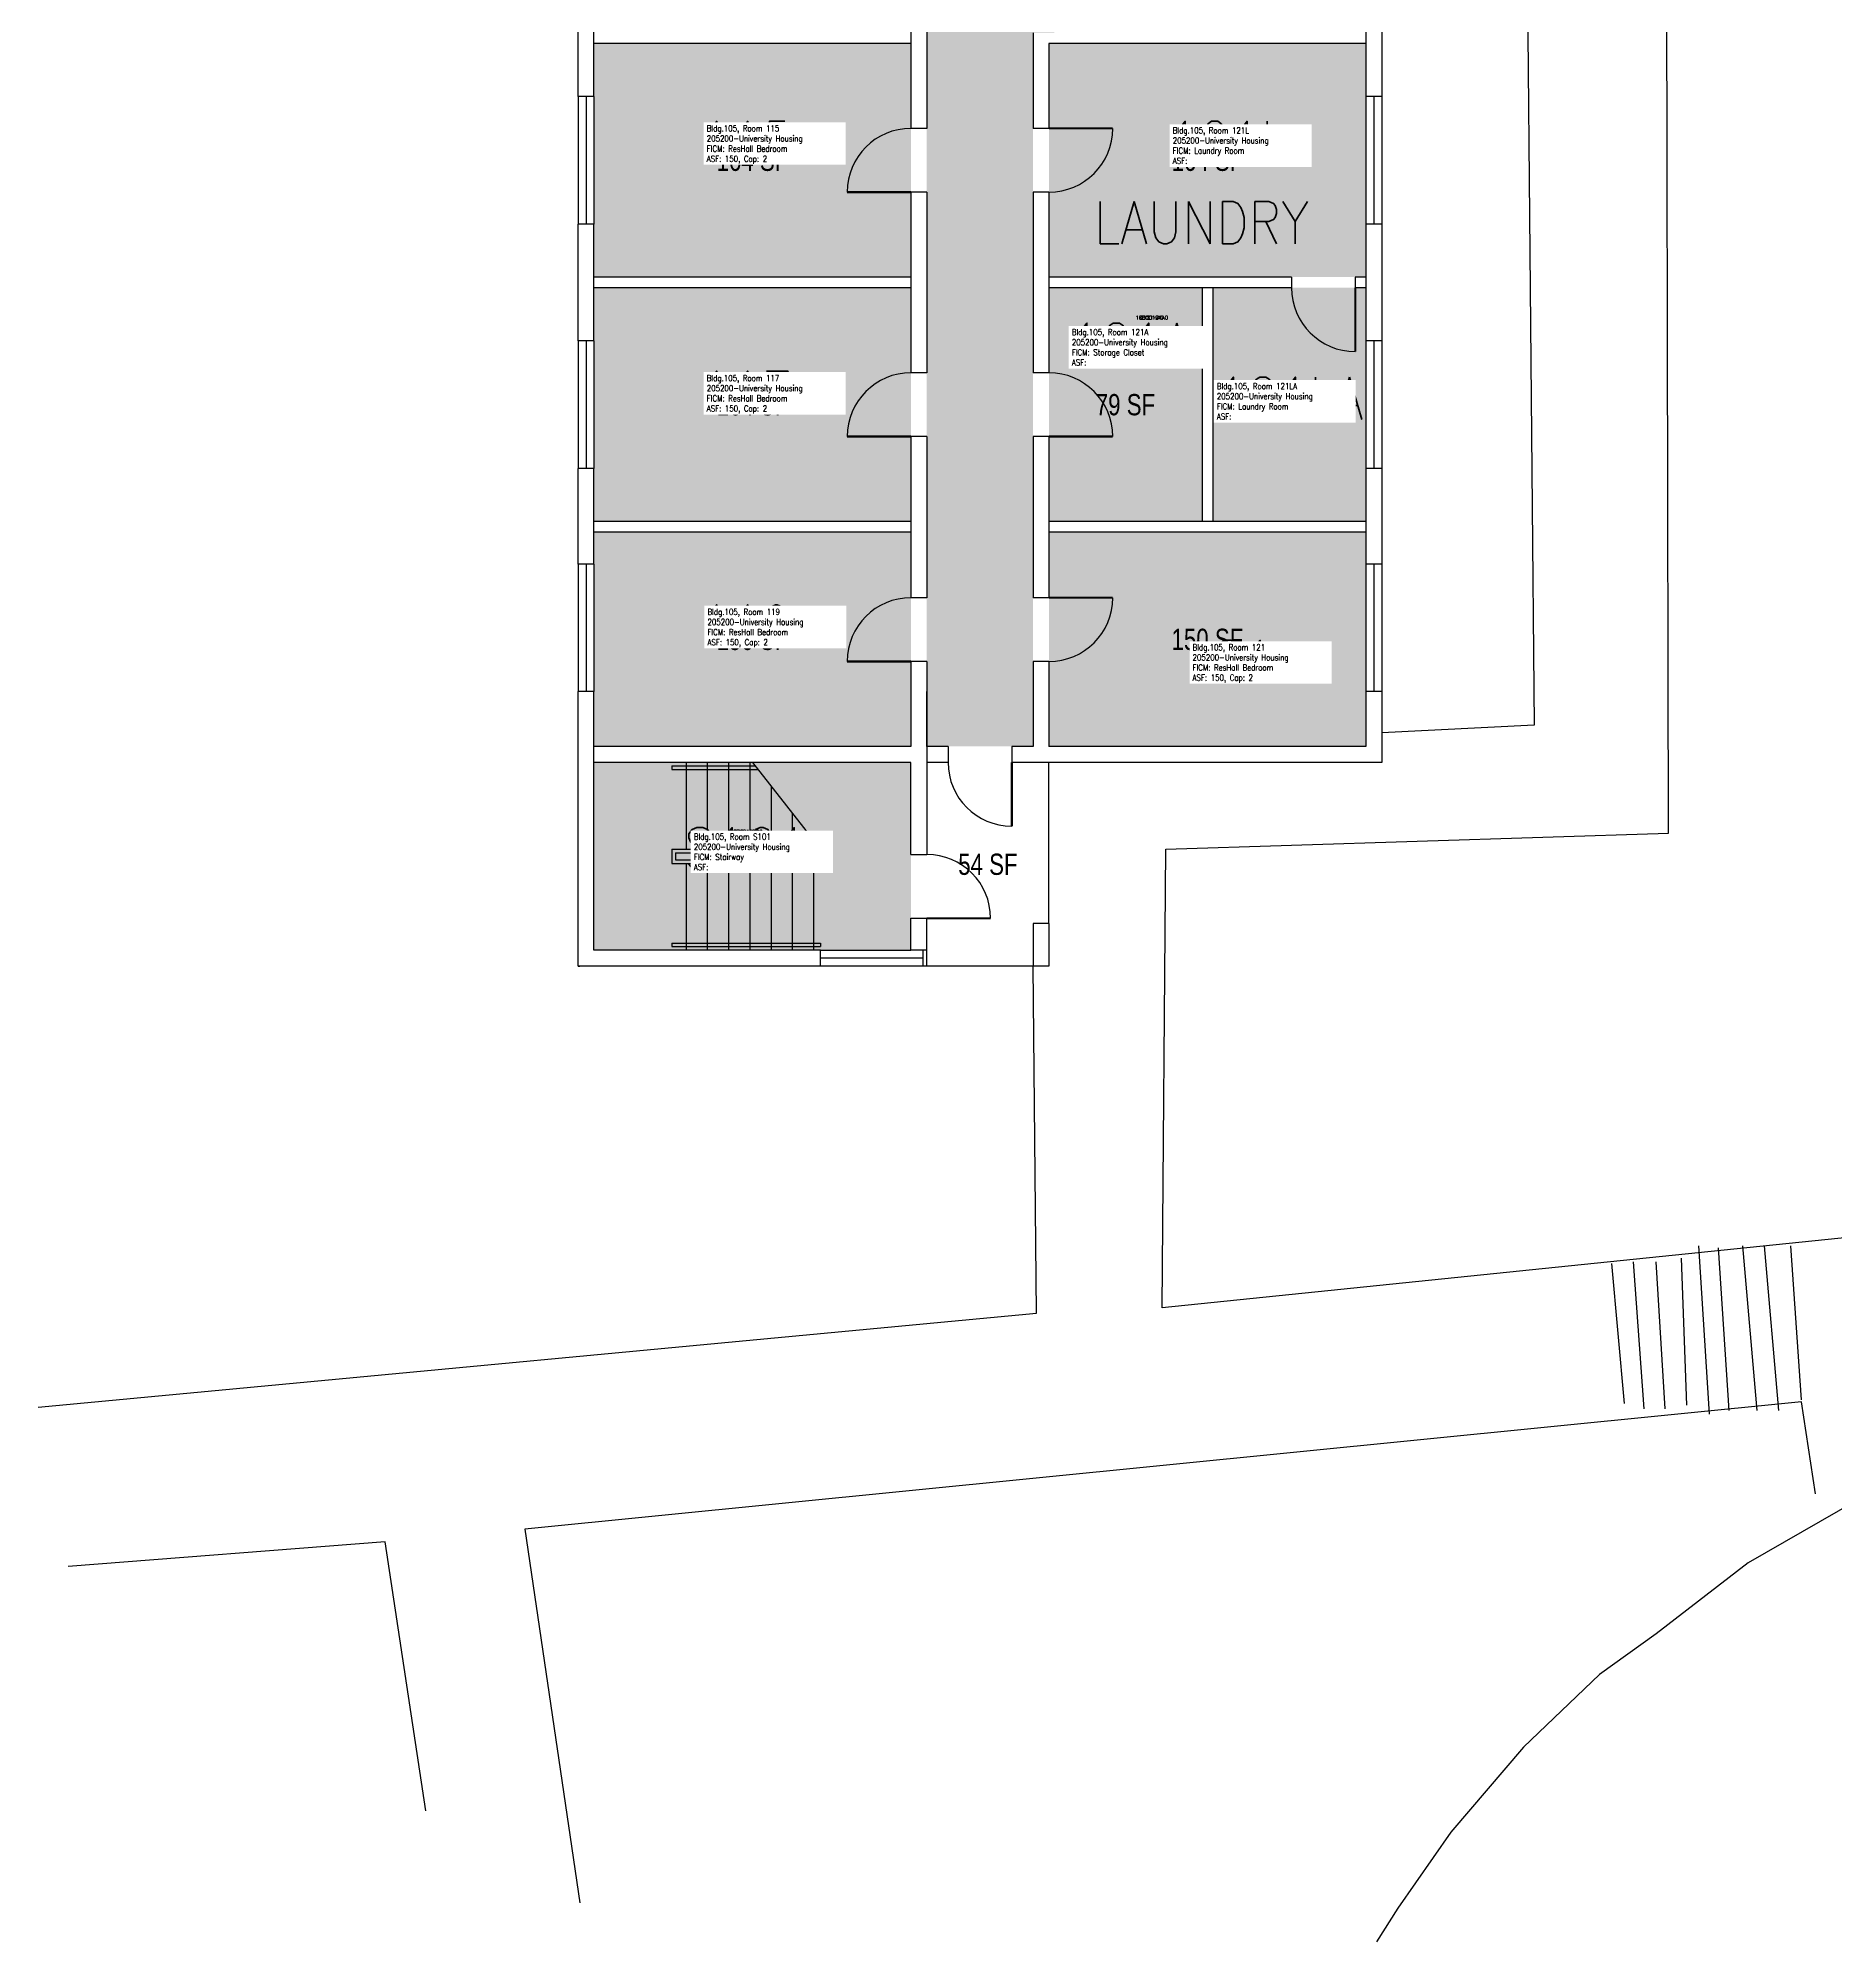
# Model space of a CAD drawing. Header units: inches. Extents: x -1429 to 1655, y -551 to 4832.
# Drawn here: x -305 to 711, y -551 to 524 of the extents above; entities that cross this region are included whole.
import ezdxf
from ezdxf.enums import TextEntityAlignment as Align

# ---------------------------------------------------------------- set-up
doc = ezdxf.new("R2010")
doc.units = ezdxf.units.IN
doc.header["$LTSCALE"] = 0.25
doc.header["$MEASUREMENT"] = 0
for name, color, linetype in [('A-DOOR', 2, 'CONTINUOUS'), ('A-FLOR', 3, 'CONTINUOUS'), ('A-GLAZ', 1, 'CONTINUOUS'), ('A-GLAZ-SILL', 2, 'CONTINUOUS'), ('A-IDEN-RNUM', 7, 'CONTINUOUS'), ('A-IDEN-SNUM', 4, 'CONTINUOUS'), ('A-IDEN-TEXT', 4, 'CONTINUOUS'), ('A-IDEN-VNUM', 4, 'CONTINUOUS'), ('A-SITE', 3, 'CONTINUOUS'), ('A-WALL', 5, 'CONTINUOUS'), ('AREA-TEXT', 3, 'CONTINUOUS'), ('Rooms-Category-Color', 7, 'CONTINUOUS'), ('Rooms-College-Color', 7, 'CONTINUOUS'), ('Rooms-Department-Color', 7, 'CONTINUOUS'), ('Rooms-Division-Color', 7, 'CONTINUOUS'), ('Rooms-Information', 7, 'CONTINUOUS')]:
    doc.layers.add(name, color=color, linetype=linetype)
doc.styles.add('AREA', font='arial.ttf', dxfattribs={"width": 0.75, "height": 12})
doc.styles.add('ROOMSNUMBER', font='SIMPLEX.shx', dxfattribs={"height": 0.18})
doc.styles.add('ROOMVNUMBER', font='simplex.shx', dxfattribs={"width": 0.85})

msp = doc.modelspace()

# ---------------------------------------------------------------- hatches: boundary and pattern name
at = {"layer": 'Rooms-Category-Color', "true_color": 0xadadad}
for points in [[(257, 1499), (197, 1499), (197, 155), (197, 155), (197, 124), (257, 124), (257, 527), (269, 527), (269, 556), (257, 556), (257, 565), (266, 565), (266, 560), (305, 560), (305, 590), (266, 590), (266, 588), (257, 588), (257, 596), (266, 596), (266, 594), (305, 594), (305, 626), (266, 626), (266, 618), (257, 618)], [(188, 115), (9, 115), (9, 9), (137, 9), (188, 9)]]:
    msp.add_hatch(color=253, dxfattribs=at).paths.add_polyline_path(points)
at = {"layer": 'Rooms-Category-Color', "true_color": 0x728ef3}
for points in [[(188, 521), (9, 521), (9, 491), (9, 419), (9, 389), (188, 389)], [(445, 419), (445, 491), (445, 521), (266, 521), (266, 389), (445, 389)], [(188, 383), (9, 383), (9, 353), (9, 281), (9, 251), (188, 251)], [(352.5, 383), (266, 383), (266, 251), (352.5, 251)], [(445, 383), (358.5, 383), (358.5, 251), (445, 251)], [(188, 245), (9, 245), (9, 227), (9, 155), (9, 124), (188, 124)], [(445, 245), (266, 245), (266, 124), (445, 124), (445, 155), (445, 227)]]:
    msp.add_hatch(color=171, dxfattribs=at).paths.add_polyline_path(points)
at = {"layer": 'Rooms-College-Color', "true_color": 0xadadad}
for points in [[(257, 1499), (197, 1499), (197, 155), (197, 155), (197, 124), (257, 124), (257, 527), (269, 527), (269, 556), (257, 556), (257, 565), (266, 565), (266, 560), (305, 560), (305, 590), (266, 590), (266, 588), (257, 588), (257, 596), (266, 596), (266, 594), (305, 594), (305, 626), (266, 626), (266, 618), (257, 618)], [(188, 521), (9, 521), (9, 491), (9, 419), (9, 389), (188, 389)], [(445, 419), (445, 491), (445, 521), (266, 521), (266, 389), (445, 389)], [(188, 383), (9, 383), (9, 353), (9, 281), (9, 251), (188, 251)], [(352.5, 383), (266, 383), (266, 251), (352.5, 251)], [(445, 383), (358.5, 383), (358.5, 251), (445, 251)], [(188, 245), (9, 245), (9, 227), (9, 155), (9, 124), (188, 124)], [(445, 245), (266, 245), (266, 124), (445, 124), (445, 155), (445, 227)], [(188, 115), (9, 115), (9, 9), (137, 9), (188, 9)]]:
    msp.add_hatch(color=253, dxfattribs=at).paths.add_polyline_path(points)
at = {"layer": 'Rooms-Department-Color', "true_color": 0xacacac}
for points in [[(257, 1499), (197, 1499), (197, 155), (197, 155), (197, 124), (257, 124), (257, 527), (269, 527), (269, 556), (257, 556), (257, 565), (266, 565), (266, 560), (305, 560), (305, 590), (266, 590), (266, 588), (257, 588), (257, 596), (266, 596), (266, 594), (305, 594), (305, 626), (266, 626), (266, 618), (257, 618)], [(188, 115), (9, 115), (9, 9), (137, 9), (188, 9)]]:
    msp.add_hatch(color=253, dxfattribs=at).paths.add_polyline_path(points)
at = {"layer": 'Rooms-Department-Color', "true_color": 0x604aed}
for points in [[(188, 521), (9, 521), (9, 491), (9, 419), (9, 389), (188, 389)], [(445, 419), (445, 491), (445, 521), (266, 521), (266, 389), (445, 389)], [(188, 383), (9, 383), (9, 353), (9, 281), (9, 251), (188, 251)], [(352.5, 383), (266, 383), (266, 251), (352.5, 251)], [(445, 383), (358.5, 383), (358.5, 251), (445, 251)], [(188, 245), (9, 245), (9, 227), (9, 155), (9, 124), (188, 124)], [(445, 245), (266, 245), (266, 124), (445, 124), (445, 155), (445, 227)]]:
    msp.add_hatch(color=173, dxfattribs=at).paths.add_polyline_path(points)
at = {"layer": 'Rooms-Division-Color', "true_color": 0xadadad}
for points in [[(257, 1499), (197, 1499), (197, 155), (197, 155), (197, 124), (257, 124), (257, 527), (269, 527), (269, 556), (257, 556), (257, 565), (266, 565), (266, 560), (305, 560), (305, 590), (266, 590), (266, 588), (257, 588), (257, 596), (266, 596), (266, 594), (305, 594), (305, 626), (266, 626), (266, 618), (257, 618)], [(188, 115), (9, 115), (9, 9), (137, 9), (188, 9)]]:
    msp.add_hatch(color=253, dxfattribs=at).paths.add_polyline_path(points)
at = {"layer": 'Rooms-Division-Color', "true_color": 0x604aed}
for points in [[(188, 521), (9, 521), (9, 491), (9, 419), (9, 389), (188, 389)], [(445, 419), (445, 491), (445, 521), (266, 521), (266, 389), (445, 389)], [(188, 383), (9, 383), (9, 353), (9, 281), (9, 251), (188, 251)], [(352.5, 383), (266, 383), (266, 251), (352.5, 251)], [(445, 383), (358.5, 383), (358.5, 251), (445, 251)], [(188, 245), (9, 245), (9, 227), (9, 155), (9, 124), (188, 124)], [(445, 245), (266, 245), (266, 124), (445, 124), (445, 155), (445, 227)]]:
    msp.add_hatch(color=173, dxfattribs=at).paths.add_polyline_path(points)

# ---------------------------------------------------------------- linework, layer by layer
at = {"layer": 'A-DOOR', "const_width": 1.2}
for points in [[(266, 473), (302, 473)], [(188, 437), (152, 437)], [(439, 383), (439, 347)], [(188, 299), (152, 299)], [(266, 299), (302, 299)], [(266, 208), (302, 208)], [(188, 172), (152, 172)], [(245, 115), (245, 79)], [(197, 27), (233, 27)]]:
    msp.add_lwpolyline(points, dxfattribs=at)
at = {"layer": 'A-DOOR'}
for centre, start, end in [((188, 437), 90, 180), ((266, 473), 270, 360), ((439, 383), 180, 270), ((188, 299), 90, 180), ((266, 299), 360, 90), ((188, 172), 90, 180), ((266, 208), 270, 360), ((245, 115), 180, 270), ((197, 27), 360, 90)]:
    msp.add_arc(centre, 36, start, end, dxfattribs=at)
at = {"layer": 'A-FLOR'}
for p, q in [((53, 113), (100.1, 113)), ((53, 113), (53, 111)), ((53, 111), (101.6, 111)), ((61, 115), (61, 66)), ((73, 115), (73, 66)), ((85, 115), (85, 66)), ((97, 115), (97, 66)), ((98.5, 115), (137, 66)), ((109, 101.6), (109, 66)), ((121, 86.4), (121, 66)), ((53, 66), (53, 58)), ((53, 66), (137, 66)), ((133, 71.1), (133, 66)), ((137, 66), (137, 64)), ((53, 58), (137, 58)), ((55, 64), (55, 60)), ((55, 64), (137, 64)), ((55, 60), (137, 60)), ((61, 58), (61, 9)), ((73, 58), (73, 9)), ((85, 58), (85, 9)), ((97, 58), (97, 9)), ((109, 58), (109, 9)), ((121, 58), (121, 9)), ((133, 58), (133, 9)), ((137, 60), (137, 58)), ((53, 13), (53, 11)), ((53, 13), (137, 13)), ((53, 11), (137, 11)), ((137, 13), (137, 11))]:
    msp.add_line(p, q, dxfattribs=at)
at = {"layer": 'A-GLAZ'}
for p, q in [((4.5, 491), (4.5, 419)), ((449.5, 491), (449.5, 419)), ((4.5, 353), (4.5, 281)), ((449.5, 353), (449.5, 281)), ((4.5, 227), (4.5, 155)), ((449.5, 227), (449.5, 155)), ((195, 4.5), (137, 4.5))]:
    msp.add_line(p, q, dxfattribs=at)
at = {"layer": 'A-GLAZ-SILL'}
for p, q in [((0, 491), (0, 419)), ((9, 491), (9, 419)), ((445, 491), (445, 419)), ((454, 491), (454, 419)), ((0, 353), (0, 281)), ((9, 353), (9, 281)), ((445, 353), (445, 281)), ((454, 353), (454, 281)), ((0, 227), (0, 155)), ((9, 227), (9, 155)), ((445, 227), (445, 155)), ((454, 227), (454, 155)), ((137, 9), (188, 9)), ((195, 0), (137, 0))]:
    msp.add_line(p, q, dxfattribs=at)
at = {"layer": 'A-SITE'}
for p, q in [((532, 1036), (540, 136)), ((616, 75), (614, 1030)), ((540, 136), (454, 131.8)), ((266, 24), (266, 115)), ((330, -193), (332, 66)), ((332, 66), (616, 75)), ((257, 0), (197, 0)), ((259, -196), (257, 0)), ((1605, -62), (330, -193)), ((639, -253), (633, -158)), ((644, -159), (650, -251)), ((666, -251), (658, -158)), ((670, -158), (678, -251)), ((691, -245), (685, -158)), ((591, -247), (584, -168)), ((596, -167), (602, -250)), ((614, -250), (609, -167)), ((623, -165), (626, -248)), ((-305, -249), (259, -196)), ((691, -246), (-30, -318)), ((699, -298), (691, -246)), ((722, -302), (661, -337)), ((-30, -318), (1, -529)), ((-109, -325), (-288, -339)), ((-86, -477), (-109, -325)), ((661, -337), (609, -377)), ((609, -377), (577, -400)), ((577, -400), (534, -441)), ((534, -441), (493, -489)), ((493, -489), (463, -532)), ((463, -532), (451, -551))]:
    msp.add_line(p, q, dxfattribs=at)
at = {"layer": 'A-WALL'}
for p, q in [((445, 620), (445, 491)), ((454, 620), (454, 491)), ((188, 575), (188, 473)), ((197, 575), (197, 473)), ((0, 491), (0, 557)), ((9, 491), (9, 557)), ((257, 527), (257, 473)), ((188, 521), (9, 521)), ((445, 521), (266, 521)), ((266, 521), (266, 473)), ((9, 491), (0, 491)), ((454, 491), (445, 491)), ((197, 473), (188, 473)), ((266, 473), (257, 473)), ((197, 437), (188, 437)), ((188, 437), (188, 335)), ((197, 437), (197, 335)), ((266, 437), (257, 437)), ((257, 437), (257, 335)), ((266, 437), (266, 335)), ((9, 419), (0, 419)), ((0, 353), (0, 419)), ((9, 353), (9, 419)), ((454, 419), (445, 419)), ((445, 419), (445, 353)), ((454, 419), (454, 353)), ((188, 389), (9, 389)), ((403, 389), (266, 389)), ((403, 389), (403, 383)), ((445, 389), (439, 389)), ((439, 389), (439, 383)), ((188, 383), (9, 383)), ((403, 383), (266, 383)), ((352.5, 383), (352.5, 251)), ((358.5, 383), (358.5, 251)), ((445, 383), (439, 383)), ((9, 353), (0, 353)), ((454, 353), (445, 353)), ((197, 335), (188, 335)), ((266, 335), (257, 335)), ((197, 299), (188, 299)), ((188, 299), (188, 208)), ((197, 299), (197, 208)), ((266, 299), (257, 299)), ((257, 299), (257, 208)), ((266, 299), (266, 208)), ((9, 281), (0, 281)), ((0, 227), (0, 281)), ((9, 227), (9, 281)), ((454, 281), (445, 281)), ((445, 281), (445, 227)), ((454, 281), (454, 227)), ((188, 251), (9, 251)), ((445, 251), (266, 251)), ((188, 245), (9, 245)), ((445, 245), (266, 245)), ((9, 227), (0, 227)), ((454, 227), (445, 227)), ((197, 208), (188, 208)), ((266, 208), (257, 208)), ((197, 172), (188, 172)), ((188, 172), (188, 124)), ((197, 172), (197, 63)), ((257, 172), (257, 124)), ((266, 172), (257, 172)), ((266, 172), (266, 124)), ((0, 0), (0, 155)), ((9, 155), (0, 155)), ((9, 9), (9, 155)), ((197, 124), (197, 155)), ((454, 155), (445, 155)), ((445, 155), (445, 124)), ((454, 155), (454, 115)), ((188, 124), (9, 124)), ((209, 124), (197, 124)), ((209, 124), (209, 115)), ((257, 124), (245, 124)), ((245, 124), (245, 115)), ((445, 124), (266, 124)), ((188, 115), (9, 115)), ((188, 63), (188, 115)), ((209, 115), (197, 115)), ((454, 115), (245, 115)), ((188, 63), (197, 63)), ((188, 9), (188, 27)), ((188, 27), (197, 27)), ((197, 9), (197, 27)), ((266, 24), (257, 24)), ((257, 24), (257, 0)), ((266, 24), (266, 0)), ((137, 0), (0, 0)), ((0, 0), (1, 0)), ((0, 0), (1, 0)), ((137, 9), (9, 9)), ((137, 0), (137, 9)), ((197, 9), (188, 9)), ((195, 0), (195, 9)), ((197, 0), (197, 9)), ((266, 0), (257, 0)), ((197, 0), (195, 0))]:
    msp.add_line(p, q, dxfattribs=at)

# ---------------------------------------------------------------- texts
at = {"layer": 'A-IDEN-RNUM', "style": 'ROOMSNUMBER'}
for s, p in [('0115-00', (95, 474.6)), ('0121-L0', (367, 469.6)), ('0121-A0', (324.1, 366.1)), ('0117-00', (95, 333.6)), ('0121-LA', (402.1, 325.2)), ('0119-00', (95, 201.6)), ('0121-00', (367, 176.6)), ('S101-00', (95, 75.8))]:
    msp.add_text(s, height=2.16, dxfattribs=at).set_placement(p, align=Align.MIDDLE)
at = {"layer": 'A-IDEN-SNUM', "style": 'ROOMSNUMBER'}
for s, p in [('1050011500', (95, 474.6)), ('10500121L0', (367, 469.6)), ('10500121A0', (324.1, 366.1)), ('1050011700', (95, 333.6)), ('10500121LA', (402.1, 325.2)), ('1050011900', (95, 201.6)), ('1050012100', (367, 176.6)), ('1050S10100', (95, 75.8))]:
    msp.add_text(s, height=2.16, dxfattribs=at).set_placement(p, align=Align.MIDDLE)
at = {"layer": 'A-IDEN-TEXT', "insert": (291.4, 431.8), "char_height": 24, "width": 162.6, "attachment_point": 1, "rotation": 0, "style": 'ROOMVNUMBER'}
msp.add_mtext('LAUNDRY', dxfattribs=at)
at = {"layer": 'A-IDEN-VNUM', "style": 'ROOMVNUMBER', "width": 0.85}
for s, p in [('115', (95, 465)), ('121L', (367, 465)), ('121A', (311.9, 351.1)), ('117', (95, 324)), ('121LA', (402.1, 320.6)), ('119', (95, 192)), ('121', (367, 172)), ('S101', (95, 66.2))]:
    msp.add_text(s, height=24, dxfattribs=at).set_placement(p, align=Align.MIDDLE)
at = {"layer": 'AREA-TEXT', "style": 'AREA', "width": 0.75}
for s, p in [('164 SF', (98.5, 455)), ('164 SF', (355.5, 455)), ('164 SF', (98.5, 317)), ('79 SF', (309.2, 317)), ('79 SF', (401.7, 317)), ('150 SF', (98.5, 184.5)), ('150 SF', (355.5, 184.5)), ('132 SF', (98.5, 62)), ('54 SF', (231.5, 57.5))]:
    msp.add_text(s, height=12, dxfattribs=at).set_placement(p, align=Align.MIDDLE_CENTER)

# ---------------------------------------------------------------- next in the draw order: texts
at = {"layer": 'Rooms-Information', "char_height": 3.429, "width": 76.8, "attachment_point": 7, "style": 'ROOMVNUMBER', "bg_fill": 3, "box_fill_scale": 1.5, "bg_fill_color": 256, "bg_fill_true_color": 13158600, "bg_fill_transparency": 0}
for s, insert in [('Bldg.105, Room 115^M^J205200-University Housing^M^JFICM: ResHall Bedroom^M^JASF: 150, Cap: 2', (72.7, 453)), ('Bldg.105, Room 121L^M^J205200-University Housing^M^JFICM: Laundry Room^M^JASF: ', (335.9, 453)), ('Bldg.105, Room 121A^M^J205200-University Housing^M^JFICM: Storage Closet^M^JASF: ', (278.9, 339.1)), ('Bldg.105, Room 117^M^J205200-University Housing^M^JFICM: ResHall Bedroom^M^JASF: 150, Cap: 2', (72.7, 312)), ('Bldg.105, Room 121LA^M^J205200-University Housing^M^JFICM: Laundry Room^M^JASF: ', (360.8, 308.6)), ('Bldg.105, Room 119^M^J205200-University Housing^M^JFICM: ResHall Bedroom^M^JASF: 150, Cap: 2', (73.1, 180)), ('Bldg.105, Room 121^M^J205200-University Housing^M^JFICM: ResHall Bedroom^M^JASF: 150, Cap: 2', (347.1, 160)), ('Bldg.105, Room S101^M^J205200-University Housing^M^JFICM: Stairway^M^JASF: ', (65.4, 54.2))]:
    msp.add_mtext(s, dxfattribs=dict(at, insert=insert))

doc.saveas('drawing.dxf')
